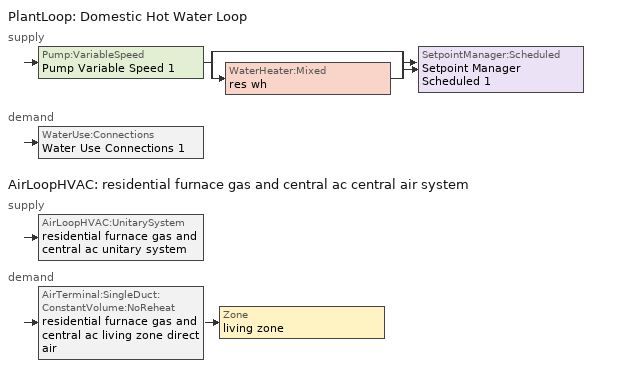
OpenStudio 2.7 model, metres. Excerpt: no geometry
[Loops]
PlantLoop 'Domestic Hot Water Loop'
 supply: Pump:VariableSpeed 'Pump Variable Speed 1' > split
  | bypass
  | WaterHeater:Mixed 'res wh'
  join > SetpointManager:Scheduled 'Setpoint Manager Scheduled 1'
 demand: WaterUse:Connections 'Water Use Connections 1'
AirLoopHVAC 'residential furnace gas and central ac central air system'
 supply: AirLoopHVAC:UnitarySystem 'residential furnace gas and central ac unitary system'
 demand: AirTerminal:SingleDuct:ConstantVolume:NoReheat 'residential furnace gas and central ac living zone direct air' > Zone 'living zone'
[Sizing:Zone]
living zone: Zone Cooling Design Supply Air Temperature Input Method=SupplyAirTemperature; Zone Cooling Design Supply Air Temperature {C}=14; Zone Cooling Design Supply Air Temperature Difference {deltaC}=11.11; Zone Heating Design Supply Air Temperature Input Method=SupplyAirTemperature; Zone Heating Design Supply Air Temperature {C}=40; Zone Heating Design Supply Air Temperature Difference {deltaC}=11.11; Zone Cooling Design Supply Air Humidity Ratio {kg-H2O/kg-air}=0.0085; Zone Heating Design Supply Air Humidity Ratio {kg-H2O/kg-air}=0.008; Cooling Design Air Flow Method=DesignDay; Heating Design Air Flow Method=DesignDay; Account for Dedicated Outdoor Air System=No; Dedicated Outdoor Air System Control Strategy=NeutralSupplyAir; Dedicated Outdoor Air Low Setpoint Temperature for Design {C}=autosize; Dedicated Outdoor Air High Setpoint Temperature for Design {C}=autosize
[Zone equipment]
living zone: residential furnace gas and central ac living zone direct air
[PlantLoop]
Domestic Hot Water Loop: Glycol Concentration=0; Maximum Loop Flow Rate {m3/s}=0.01; Plant Loop Volume {m3}=0.003; Load Distribution Scheme=Optimal
[Sizing:Plant]
Domestic Hot Water Loop: Loop Type=Heating; Design Loop Exit Temperature {C}=52.6667; Loop Design Temperature Difference {deltaC}=5.55556; Sizing Option=NonCoincident; Zone Timesteps in Averaging Window=1; Coincident Sizing Factor Mode=None
[Pump:VariableSpeed]
Pump Variable Speed 1: Rated Flow Rate {m3/s}=0.01; Rated Pump Head {Pa}=1; Rated Power Consumption {W}=0; Motor Efficiency=1; Fraction of Motor Inefficiencies to Fluid Stream=0; Coefficient 1 of the Part Load Performance Curve=0; Coefficient 2 of the Part Load Performance Curve=1; Coefficient 3 of the Part Load Performance Curve=0; Coefficient 4 of the Part Load Performance Curve=0; Pump Control Type=Intermittent; Skin Loss Radiative Fraction=0.5; Design Power Sizing Method=PowerPerFlowPerPressure; Design Electric Power per Unit Flow Rate {W/(m3/s)}=348701.1; Design Shaft Power per Unit Flow Rate per Unit Head {W-s/m3-Pa}=1.28205; Design Minimum Flow Rate Fraction=0
[SetpointManager:Scheduled]
Setpoint Manager Scheduled 1: Control Variable=Temperature; Schedule=dhw temp
[WaterHeater:Mixed]
res wh: Tank Volume {m3}=0.143846; Setpoint Temperature Schedule=WH Setpoint Temp; Deadband Temperature Difference {deltaC}=2; Maximum Temperature Limit {C}=99; Heater Control Type=Cycle; Heater Maximum Capacity {W}=11722.8; Heater Minimum Capacity {W}=0; Heater Fuel Type=FuelOil#1; Heater Thermal Efficiency=0.773298; Off Cycle Parasitic Fuel Consumption Rate {W}=0; Off Cycle Parasitic Fuel Type=Electricity; Off Cycle Parasitic Heat Fraction to Tank=0; On Cycle Parasitic Fuel Consumption Rate {W}=0; On Cycle Parasitic Fuel Type=Electricity; On Cycle Parasitic Heat Fraction to Tank=0; Ambient Temperature Indicator=ThermalZone; Ambient Temperature Thermal Zone=living zone; Off Cycle Loss Coefficient to Ambient Temperature {W/K}=4.15693; Off Cycle Loss Fraction to Thermal Zone=0.64; On Cycle Loss Coefficient to Ambient Temperature {W/K}=4.15693; On Cycle Loss Fraction to Thermal Zone=1; Use Side Effectiveness=1; Source Side Effectiveness=1; Use Side Design Flow Rate {m3/s}=autosize; Source Side Design Flow Rate {m3/s}=autosize; Indirect Water Heating Recovery Time {hr}=1.5; Source Side Flow Control Mode=IndirectHeatPrimarySetpoint
[WaterUse:Connections]
Water Use Connections 1: Water Use Equipment Name 1=residential shower; Water Use Equipment Name 2=residential sink; Water Use Equipment Name 3=residential bath; Water Use Equipment Name 4=residential shower dist=0.0; Water Use Equipment Name 5=residential sink dist=0.0; Water Use Equipment Name 6=residential bath dist=0.0
[WaterUse:Equipment:Definition]
Name | Peak Flow Rate {m3/s} | Target Temperature Schedule
residential shower | 0.000274695 | residential shower temperature schedule
residential sink | 0.000212399 | residential sink temperature schedule
residential bath | 0.000429619 | residential bath temperature schedule
residential shower dist=0.0 | 0 | residential shower temperature schedule
residential sink dist=0.0 | 0 | residential sink temperature schedule
residential bath dist=0.0 | 0 | residential bath temperature schedule
[OtherEquipment:Definition] Design Level Calculation Method=EquipmentLevel; Fraction Radiant=0; Fraction Lost=0
Name | Design Level {W} | Fraction Latent
residential shower | 7899.46 | 0.487197
residential sink | 2132.88 | 0.312222
residential bath | 6337.27 | 0
[EnergyManagementSystem:Sensor]
Name | Output Variable or Output Meter Index Key | Output Variable or Output Meter
residential_shower_tout | res wh | Water Heater Use Side Outlet Temperature
res_af_1_tin_s | living zone | Zone Mean Air Temperature
res_af_1_tt_s | living zone | Zone Outdoor Air Drybulb Temperature
res_ds_1_win_s | living zone | Zone Mean Air Humidity Ratio
res_ds_1_fan_rtf_s | residential furnace gas and central ac supply fan | Fan Runtime Fraction
[Coil:Heating:Gas]
residential furnace gas heating coil: Availability Schedule=residential heating season; Gas Burner Efficiency=0.78; Nominal Capacity {W}=2946.8; Parasitic Electric Load {W}=76; Parasitic Gas Load {W}=0; Fuel Type=NaturalGas
[Coil:Cooling:DX:SingleSpeed]
residential central ac cooling coil: Availability Schedule=residential cooling season; Rated Total Cooling Capacity {W}=1755.45; Rated Sensible Heat Ratio=0.740403; Rated COP {W/W}=3.95054; Rated Air Flow Rate {m3/s}=0.0909553; Rated Evaporator Fan Power Per Volume Flow Rate {W/(m3/s)}=773.391; Total Cooling Capacity Function of Temperature Curve=Cool-Cap-fT1; Total Cooling Capacity Function of Flow Fraction Curve=Cool-Cap-fFF1; Energy Input Ratio Function of Temperature Curve=Cool-EIR-fT1; Energy Input Ratio Function of Flow Fraction Curve=Cool-EIR-fFF1; Part Load Fraction Correlation Curve=Cool-PLF-fPLR1; Nominal Time for Condensate Removal to Begin {s}=1000; Ratio of Initial Moisture Evaporation Rate and Steady State Latent Capacity=1.5; Maximum Cycling Rate {cycles/hr}=3; Latent Capacity Time Constant {s}=45; Condenser Type=AirCooled; Evaporative Condenser Effectiveness=0; Evaporative Condenser Air Flow Rate {m3/s}=Autosize; Evaporative Condenser Pump Rated Power Consumption {W}=Autosize; Crankcase Heater Capacity {W}=0; Maximum Outdoor Dry-Bulb Temperature for Crankcase Heater Operation {C}=12.7778; Basin Heater Capacity {W/K}=0; Basin Heater Setpoint Temperature {C}=10
[Fan:OnOff]
residential furnace gas and central ac supply fan: Availability Schedule=Always On Discrete; Fan Total Efficiency=0.75; Pressure Rise {Pa}=794.58; Maximum Flow Rate {m3/s}=0.117556; Motor Efficiency=1; Motor In Airstream Fraction=1; Fan Power Ratio Function of Speed Ratio Curve=Fan On Off Power Curve 1; Fan Efficiency Ratio Function of Speed Ratio Curve=Fan On Off Efficiency Curve 1
[AirLoopHVAC:UnitarySystem]
residential furnace gas and central ac unitary system: Control Type=Load; Controlling Zone or Thermostat Location=living zone; Dehumidification Control Type=None; Availability Schedule=Always On Discrete; Supply Fan=residential furnace gas and central ac supply fan; Fan Placement=BlowThrough; Supply Air Fan Operating Mode Schedule=Always Off Discrete; Heating Coil=residential furnace gas heating coil; DX Heating Coil Sizing Ratio=1; Cooling Coil=residential central ac cooling coil; Use DOAS DX Cooling Coil=No; DOAS DX Cooling Coil Leaving Minimum Air Temperature {C}=2; Latent Load Control=SensibleOnlyLoadControl; Supply Air Flow Rate Method During Cooling Operation=SupplyAirFlowRate; Supply Air Flow Rate During Cooling Operation {m3/s}=0.117552; Supply Air Flow Rate Method During Heating Operation=SupplyAirFlowRate; Supply Air Flow Rate During Heating Operation {m3/s}=0.104777; Supply Air Flow Rate When No Cooling or Heating is Required {m3/s}=0; Maximum Supply Air Temperature {C}=48.8889; Maximum Outdoor Dry-Bulb Temperature for Supplemental Heater Operation {C}=21; Maximum Cycling Rate {cycles/hr}=2.5; Heat Pump Time Constant {s}=60; Fraction of On-Cycle Power Use=0.01; Heat Pump Fan Delay Time {s}=60; Ancilliary On-Cycle Electric Power {W}=0; Ancilliary Off-Cycle Electric Power {W}=0
[AirLoopHVAC]
residential furnace gas and central ac central air system: Availability Schedule=Always On Discrete; Design Supply Air Flow Rate {m3/s}=0.117552
[Sizing:System]
residential furnace gas and central ac central air system: Type of Load to Size On=Sensible; Design Outdoor Air Flow Rate {m3/s}=Autosize; Central Heating Maximum System Air Flow Ratio=0.3; Preheat Design Temperature {C}=7; Preheat Design Humidity Ratio {kg-H2O/kg-Air}=0.008; Precool Design Temperature {C}=12.8; Precool Design Humidity Ratio {kg-H2O/kg-Air}=0.008; Central Cooling Design Supply Air Temperature {C}=12.8; Central Heating Design Supply Air Temperature {C}=16.7; Sizing Option=NonCoincident; 100% Outdoor Air in Cooling=Yes; 100% Outdoor Air in Heating=Yes; Central Cooling Design Supply Air Humidity Ratio {kg-H2O/kg-Air}=0.0085; Central Heating Design Supply Air Humidity Ratio {kg-H2O/kg-Air}=0.008; Cooling Design Air Flow Method=DesignDay; Cooling Design Air Flow Rate {m3/s}=0; Heating Design Air Flow Method=DesignDay; Heating Design Air Flow Rate {m3/s}=0; System Outdoor Air Method=ZoneSum; Zone Maximum Outdoor Air Fraction=1; Cooling Supply Air Flow Rate Per Floor Area {m3/s-m2}=0.00996765; Cooling Fraction of Autosized Cooling Supply Air Flow Rate=1; Cooling Supply Air Flow Rate Per Unit Cooling Capacity {m3/s-W}=3.94755e-05; Heating Supply Air Flow Rate Per Floor Area {m3/s-m2}=0.00996765; Heating Fraction of Autosized Heating Supply Air Flow Rate=1; Heating Fraction of Autosized Cooling Supply Air Flow Rate=1; Heating Supply Air Flow Rate Per Unit Heating Capacity {m3/s-W}=3.15882e-05; Cooling Design Capacity Method=CoolingDesignCapacity; Cooling Design Capacity {W}=autosize; Cooling Design Capacity Per Floor Area {W/m2}=234.7; Fraction of Autosized Cooling Design Capacity=1; Heating Design Capacity Method=HeatingDesignCapacity; Heating Design Capacity {W}=autosize; Heating Design Capacity Per Floor Area {W/m2}=157; Fraction of Autosized Heating Design Capacity=1; Central Cooling Capacity Control Method=OnOff
[AirTerminal:SingleDuct:ConstantVolume:NoReheat]
residential furnace gas and central ac living zone direct air: Availability Schedule=Always On Discrete; Maximum Air Flow Rate {m3/s}=0.117552
[EnergyManagementSystem:Subroutine]
res_ds_1_lk_subrout: Set f_sup = 0.13696303696303697; Set f_ret = 0.10009990009990012; Set f_OA = 0.036863136863136844; Set oafrate = f_OA * res_ds_1_ah_vfr; Set suplkfrate = f_sup * res_ds_1_ah_vfr; Set retlkfrate = f_ret * res_ds_1_ah_vfr; Set res_ds_1_ah_to_liv = (@Abs (suplkfrate-retlkfrate-oafrate)); Set res_ds_1_liv_to_ah = 0; Set res_ds_1_lk_sup_fan_equiv = 0; Set res_ds_1_lk_ret_fan_equiv = oafrate; If res_ds_1_ah_mfr>0; Set h_SA = (@HFnTdbW res_ds_1_ah_tt res_ds_1_ah_wt); Set h_AHZone = (@HFnTdbW res_ds_1_ah_t res_ds_1_ah_w); Set h_RA = (@HFnTdbW res_ds_1_ra_t res_ds_1_ra_w); Set h_fg = (@HfgAirFnWTdb res_ds_1_ah_wt res_ds_1_ah_tt); Set SALeakageQtot = f_sup * res_ds_1_ah_mfr*(h_RA - h_SA); Set temp1 = h_fg*(res_ds_1_ra_w-res_ds_1_ah_wt); Set res_ds_1_sup_lat_lk_to_lv = f_sup*res_ds_1_ah_mfr*temp1; Set res_ds_1_sup_s_lk_to_lv = SALeakageQtot-res_ds_1_sup_lat_lk_to_lv; Set eTm = (res_ds_1_fan_rtf/(res_ds_1_ah_mfr*1006.0))*4.034; Set eTm = 0-eTm; Set temp4 = res_ds_1_ah_t; Set tsup = temp4+((res_ds_1_ah_tt-res_ds_1_ah_t)*(@Exp eTm)); Set temp5 = tsup-res_ds_1_ah_tt; Set res_ds_1_sup_d_cn_to_lv = res_ds_1_ah_mfr*1006.0*temp5; Set res_ds_1_sup_d_cn_to_ah = 0-res_ds_1_sup_d_cn_to_lv; Set eTm = (res_ds_1_fan_rtf/(res_ds_1_ah_mfr*1006.0))*3.724; Set eTm = 0-eTm; Set temp6 = res_ds_1_ah_t; Set tret = temp6+((res_ds_1_ra_t-res_ds_1_ah_t)*(@Exp eTm)); Set temp7 = tret-res_ds_1_ra_t; Set res_ds_1_ret_d_cn_to_pl = res_ds_1_ah_mfr*1006.0*temp7; Set res_ds_1_ret_d_cn_to_ah = 0-res_ds_1_ret_d_cn_to_pl; Set res_ds_1_ret_lat_lk = 0; Set temp2 = (res_ds_1_ah_t-res_ds_1_ra_t); Set res_ds_1_ret_s_lk = f_ret*res_ds_1_ah_mfr*1006.0*temp2; Set QtotLeakToAHZn = f_sup*res_ds_1_ah_mfr*(h_SA-h_AHZone); Set temp3 = (res_ds_1_ah_wt-res_ds_1_ah_w); Set res_ds_1_sup_lat_lk_to_ah = f_sup*res_ds_1_ah_mfr*h_fg*temp3; Set res_ds_1_sup_s_lk_to_ah = QtotLeakToAHZn-res_ds_1_sup_lat_lk_to_ah; Else; Set res_ds_1_sup_lat_lk_to_lv = 0; Set res_ds_1_sup_s_lk_to_lv = 0; Set res_ds_1_sup_d_cn_to_lv = 0; Set res_ds_1_sup_d_cn_to_ah = 0; Set res_ds_1_ret_d_cn_to_pl = 0; Set res_ds_1_ret_d_cn_to_ah = 0; Set res_ds_1_ret_lat_lk = 0; Set res_ds_1_ret_s_lk = 0; Set res_ds_1_sup_lat_lk_to_ah = 0; Set res_ds_1_sup_s_lk_to_ah = 0; EndIf
[Generator:PVWatts]
residential photovoltaics generator: DC System Capacity {W}=2500; Module Type=Standard; Array Type=FixedRoofMounted; System Losses=0.14; Tilt Angle {deg}=26.5651; Azimuth Angle {deg}=22.5
[ElectricLoadCenter:Distribution]
residential photovoltaics elec load center dist: Inverter=residential photovoltaics inverter
[ElectricLoadCenter:Inverter:PVWatts]
residential photovoltaics inverter: Inverter Efficiency=0.96
[Schedule:Ruleset]
Name | Default Day Schedule
residential cooling season | Schedule Day 8
residential heating season | Schedule Day 11
[Schedule:Day]
Schedule Day 8; Schedule Day 11: 24, 0, 0
residential cooling season allday1; residential cooling season allday2; residential cooling season allday3; residential cooling season allday4; residential cooling season allday5; residential cooling season allday6; residential cooling season allday7; residential cooling season allday8; residential cooling season allday9; residential cooling season allday10; residential cooling season allday11; residential cooling season allday12; residential heating season allday1; residential heating season allday2; residential heating season allday3; residential heating season allday4; residential heating season allday5; residential heating season allday6; residential heating season allday7; residential heating season allday8; residential heating season allday9; residential heating season allday10; residential heating season allday11; residential heating season allday12: 24, 0, 1
[Schedule:Rule] Apply Sunday=Yes; Apply Monday=Yes; Apply Tuesday=Yes; Apply Wednesday=Yes; Apply Thursday=Yes; Apply Friday=Yes; Apply Saturday=Yes; Date Specification Type=DateRange; Start Day=1
Name | Schedule Ruleset | Rule Order | Day Schedule | Start Month | End Month | End Day
residential cooling season allday ruleset1 | residential cooling season | 11 | residential cooling season allday1 | 1 | 1 | 31
residential cooling season allday ruleset2 | residential cooling season | 10 | residential cooling season allday2 | 2 | 2 | 28
residential cooling season allday ruleset3 | residential cooling season | 9 | residential cooling season allday3 | 3 | 3 | 31
residential cooling season allday ruleset4 | residential cooling season | 8 | residential cooling season allday4 | 4 | 4 | 30
residential cooling season allday ruleset5 | residential cooling season | 7 | residential cooling season allday5 | 5 | 5 | 31
residential cooling season allday ruleset6 | residential cooling season | 6 | residential cooling season allday6 | 6 | 6 | 30
residential cooling season allday ruleset7 | residential cooling season | 5 | residential cooling season allday7 | 7 | 7 | 31
residential cooling season allday ruleset8 | residential cooling season | 4 | residential cooling season allday8 | 8 | 8 | 31
residential cooling season allday ruleset9 | residential cooling season | 3 | residential cooling season allday9 | 9 | 9 | 30
residential cooling season allday ruleset10 | residential cooling season | 2 | residential cooling season allday10 | 10 | 10 | 31
residential cooling season allday ruleset11 | residential cooling season | 1 | residential cooling season allday11 | 11 | 11 | 30
residential cooling season allday ruleset12 | residential cooling season | 0 | residential cooling season allday12 | 12 | 12 | 31
residential heating season allday ruleset1 | residential heating season | 11 | residential heating season allday1 | 1 | 1 | 31
residential heating season allday ruleset2 | residential heating season | 10 | residential heating season allday2 | 2 | 2 | 28
residential heating season allday ruleset3 | residential heating season | 9 | residential heating season allday3 | 3 | 3 | 31
residential heating season allday ruleset4 | residential heating season | 8 | residential heating season allday4 | 4 | 4 | 30
residential heating season allday ruleset5 | residential heating season | 7 | residential heating season allday5 | 5 | 5 | 31
residential heating season allday ruleset6 | residential heating season | 6 | residential heating season allday6 | 6 | 6 | 30
residential heating season allday ruleset7 | residential heating season | 5 | residential heating season allday7 | 7 | 7 | 31
residential heating season allday ruleset8 | residential heating season | 4 | residential heating season allday8 | 8 | 8 | 31
residential heating season allday ruleset9 | residential heating season | 3 | residential heating season allday9 | 9 | 9 | 30
residential heating season allday ruleset10 | residential heating season | 2 | residential heating season allday10 | 10 | 10 | 31
residential heating season allday ruleset11 | residential heating season | 1 | residential heating season allday11 | 11 | 11 | 30
residential heating season allday ruleset12 | residential heating season | 0 | residential heating season allday12 | 12 | 12 | 31
[Schedule:Constant]
Name | Value
dhw temp; WH Setpoint Temp | 52.6667
Always On Discrete | 1
residential shower temperature schedule; residential sink temperature schedule; residential bath temperature schedule | 43.3333
Always Off Discrete | 0
[Curve:Exponent]
Fan On Off Power Curve 1: Coefficient1 Constant=1; Coefficient2 Constant=0; Coefficient3 Constant=0; Minimum Value of x=0; Maximum Value of x=1
[Curve:Cubic]
Fan On Off Efficiency Curve 1: Coefficient1 Constant=1; Coefficient2 x=0; Coefficient3 x**2=0; Coefficient4 x**3=0; Minimum Value of x=0; Maximum Value of x=1
[Curve:Biquadratic] Minimum Value of x=13.88; Maximum Value of x=23.88; Minimum Value of y=18.33; Maximum Value of y=51.66
Name | Coefficient1 Constant | Coefficient2 x | Coefficient3 x**2 | Coefficient4 y | Coefficient5 y**2 | Coefficient6 x*y
Cool-Cap-fT1 | 1.5509 | -0.0750501 | 0.00309714 | 0.00240111 | -5.0544e-05 | -0.000427281
Cool-EIR-fT1 | -0.304283 | 0.118048 | -0.00342467 | -0.00626191 | 0.000695427 | -0.000469975
[Curve:Quadratic] Minimum Value of x=0
Name | Coefficient1 Constant | Coefficient2 x | Coefficient3 x**2 | Maximum Value of x | Minimum Curve Output | Maximum Curve Output
Cool-PLF-fPLR1 | 0.93 | 0.07 | 0 | 1 | 0.7 | 1
Cool-Cap-fFF1 | 0.718605 | 0.4101 | -0.128705 | 2 | 0 | 2
Cool-EIR-fFF1 | 1.323 | -0.477711 | 0.154712 | 2 | 0 | 2
